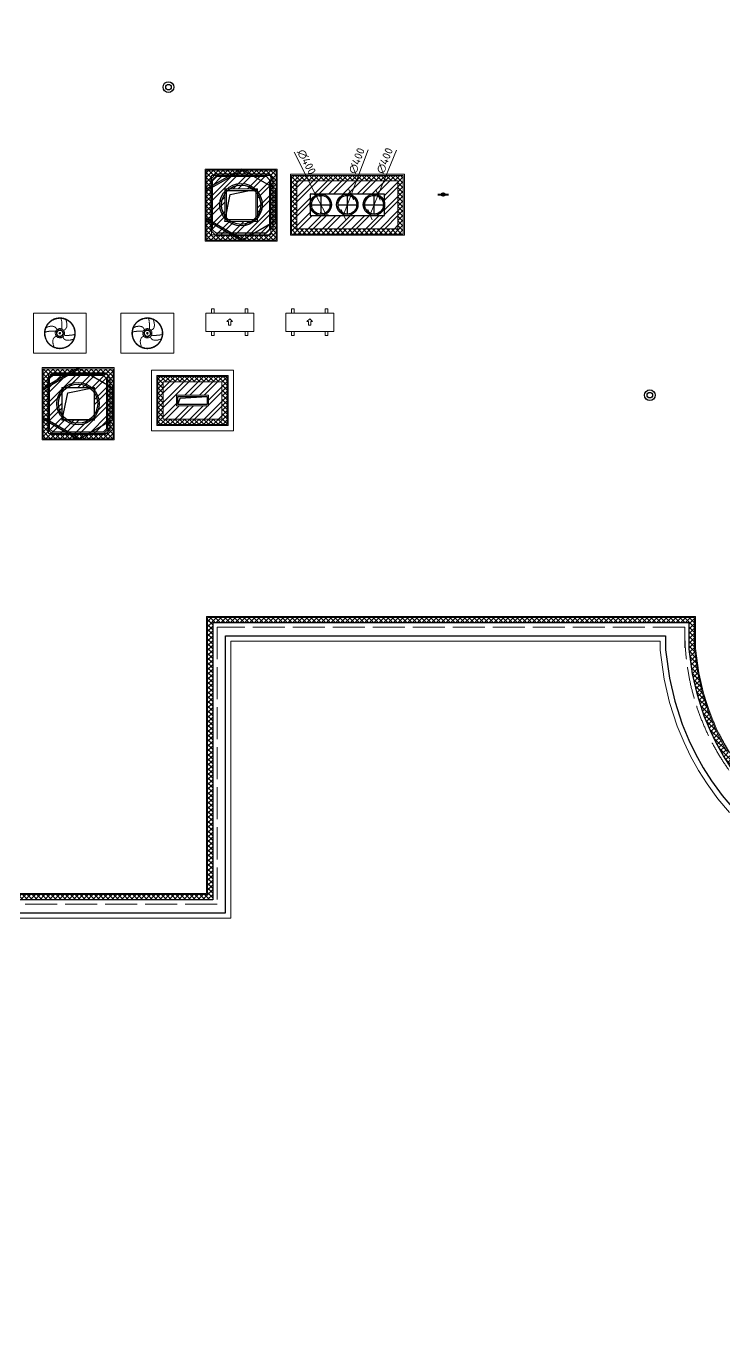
# Model space of a CAD drawing. Header units: millimetres. Extents: x -222892 to 671268, y 0 to 135099.
# Drawn here: x 620031 to 633118, y 53530 to 77915 of the extents above; entities that cross this region are included whole.
import ezdxf
from ezdxf import colors
from ezdxf.entities.mleader import LeaderData, LeaderLine
from ezdxf.math import Vec2, Vec3

# ---------------------------------------------------------------- set-up
doc = ezdxf.new("R2010")
doc.units = ezdxf.units.MM
doc.header["$PDMODE"] = 34
doc.linetypes.add('ACAD_ISO02W100', pattern=[15, 12, -3])
doc.linetypes.add('CENTER', pattern=[2, 1.25, -0.25, 0.25, -0.25])
doc.layers.get('Defpoints').update_dxf_attribs({"lineweight": 0})
for name, color, linetype in [('_TEXT', 7, 'Continuous'), ('АР_Парапет', 142, 'Continuous'), ('Аэратор', 20, 'Continuous'), ('М_0_ПД2', 181, 'Continuous'), ('М_3_транзиты 7эт', 112, 'Continuous'), ('М_дефлектор', 122, 'Continuous'), ('ПРОЕМЫ ОВ', 173, 'Continuous')]:
    doc.layers.add(name, color=color, linetype=linetype)
for name, color, linetype, lineweight in [('_ВК-К1', 14, 'Continuous', 40), ('АР_Навесной фасад', 190, 'Continuous', 5), ('АР_Перегородки кирпич', 244, 'Continuous', 5), ('АР_Перегородки_кирпич_Штрих', 244, 'Continuous', 5), ('АР_Утеплитель', 154, 'Continuous', 5), ('АР_Штрих утеплитель', 24, 'Continuous', 5), ('М_проемы ОВ', 30, 'Continuous', 5), ('М_проемы ОВ вч', 210, 'Continuous', 5), ('М_фреонопроводы', 251, 'CENTER', 5), ('М_Холод', 161, 'Continuous', 5), ('пунктир', 251, 'Continuous', 5)]:
    doc.layers.add(name, color=color, linetype=linetype, lineweight=lineweight)
doc.styles.add('ISOCPEUR', font='isocpeur.ttf', dxfattribs={"width": 0.85})
doc.styles.add('RomanS', font='isocpeur.ttf')
doc.dimstyles.new('Тимур', dxfattribs={"dimscale": 100, "dimtxt": 250, "dimasz": 1.5, "dimexe": 1, "dimexo": 0, "dimgap": 0.5, "dimtad": 1, "dimdec": 0, "dimrnd": 10, "dimzin": 12, "dimdsep": 46, "dimtxsty": 'RomanS', "dimblk1": 'OBLIQUE', "dimblk2": 'OBLIQUE', "dimsah": 1, "dimcen": 3, "dimdle": 1, "dimclrd": 256, "dimclre": 256, "dimclrt": 256, "dimadec": 0, "dimazin": 0, "dimtfac": 0.6666666666666666, "dimtdec": 0, "dimtmove": 0, "dimatfit": 3, "dimldrblk": 'OBLIQUE', "dimfxl": 1, "dimtvp": 1, "dimtolj": 1, "dimtzin": 12, "dimlwd": -1, "dimlwe": -1, "dimarcsym": 0})
pattern_1 = [(45, (0, 0), (-44.90128060534577, 44.90128060534577), []), (135, (0, 0), (-44.90128060534577, -44.90128060534576), [])]
pattern_2 = [(45, (0, 0), (-134.7038418160373, 134.7038418160373), []), (45, (89.80260000000001, 0), (-134.7038418160373, 134.7038418160373), [])]

# ---------------------------------------------------------------- blocks, each defined once
blk = doc.blocks.new('A$C1c8ff280')
at = {"layer": 'пунктир', "color": 2, "linetype": 'ACAD_ISO02W100', "ltscale": 50}
for points in [[(36320.77601628099, -64340.64828543851), (36320.77601628099, -63955.0000000094), (27550.06160797121, -63955.0000000092), (27550.06160797121, -69145.00000000992), (19430.05542900361, -69145.00000000992), (19430.30065205676, -75494.99999053983), (6330.061607971031, -75494.99999053983), (6329.686629097501, -65785.00000000998), (12680.06160766236, -65785.00000000995), (12680.06164217566, -47915.00241618491), (23295.06160797167, -47914.99996259548), (23295.06160797115, -43949.99999999034), (58095.06160797196, -43950.00000000966), (58095.06160797039, -47915.00000000391), (68595.0616079712, -47915.00000000396), (68595.0616079712, -65785.0000000099), (74945.43166319432, -65785.0000000099), (74945.43166319432, -75495.00000000978), (61845.06160797144, -75495.00000000981), (61845.06160797144, -69145.00000000981), (53965.06160797121, -69145.00000000992), (53965.06160797121, -63955.00000000981), (45230.90508594335, -63955.00000000952), (45230.90508594202, -64249.91821548378)], [(36520.77601628099, -64268.54712701042), (36520.77601628099, -63755.0000000094), (27350.06160797121, -63755.0000000092), (27350.06160797121, -68945.00000000992), (19230.04770529375, -68945.00000000992), (19230.2929283469, -75294.99999053983), (6530.053884559427, -75294.99999053983), (6529.694352807361, -65985.00000000998), (12880.06160727609, -65985.00000000995), (12880.06164178939, -48115.00237038764), (23595.06160797144, -48114.9999167982), (23595.06160797144, -44250.00000000003), (57795.06160797237, -44250.00000001912), (57795.06160797027, -48115.0000000039), (68395.0616079712, -48115.00000000396), (68395.0616079712, -65985.0000000099), (74745.43166319432, -65985.0000000099), (74745.43166319432, -75295.00000000978), (62045.06160797144, -75295.00000000981), (62045.06160797144, -68945.00000000981), (54165.06160797121, -68945.00000000992), (54165.06160797121, -63755.00000000981), (45030.90508594422, -63755.00000000952)]]:
    blk.add_lwpolyline(points, dxfattribs=at)
for centre, radius, start, end in [((40775.84055111261, -64040.23209658574), 4264.613879883993, 176.1649976168793, 3.835002383119169), ((40775.84055111217, -64046.83777388417), 4456.011017291232, 178.8190582545749, 1.180941745423649)]:
    blk.add_arc(centre, radius, start, end, dxfattribs=at)
blk = doc.blocks.new('_DotSmall')
at = {"color": 0, "linetype": 'ByBlock', "const_width": 0.5}
blk.add_lwpolyline([(-0.0625, 0, 1), (0.0625, 0, 1)], format="xyb", close=True, dxfattribs=at)
blk = doc.blocks.new('A$Cd8bddbec')
at = {"color": 251, "linetype": 'ByBlock'}
for points in [[(-174.9999951755477, 0.04109207082366099), (174.9999951755478, 0.04109207082365231)], [(-1.812643679179009, 174.9906120993133), (-1.812643679179052, -174.9906120993133)]]:
    blk.add_lwpolyline(points, dxfattribs=at)
blk.add_circle((0, 0), 175, dxfattribs=at)
at = {"layer": 'М_дефлектор'}
blk.add_circle((-1.812643679179018, 0.04109207082365174), 200, dxfattribs=at)
blk = doc.blocks.new('_OBLIQUE')
at = {"color": 0, "linetype": 'ByBlock'}
blk.add_line((-0.5, -0.5), (0.5, 0.5), dxfattribs=at)
blk = doc.blocks.new('*D5250')
at = {"layer": 'Defpoints', "color": 0, "linetype": 'ByBlock', "transparency": 16777216}
for p in [(626126.4944003015, 74752.00586042096), (625984.6871898044, 74377.98618841034)]:
    blk.add_point(p, dxfattribs=at)
at = {"layer": 'М_проемы ОВ', "transparency": 16777216}
for p in [(626445.0736844717, 75592.26580881877), (625984.6871898044, 74377.98618841034)]:
    blk.add_line(p, (626126.4944003015, 74752.00586042096), dxfattribs=at)
at = {"layer": 'М_проемы ОВ', "linetype": 'ByBlock', "transparency": 16777216, "xscale": 150, "yscale": 150, "zscale": 150}
for p, rotation in [((626126.4944003015, 74752.00586042096), 249.2360917795564), ((625984.6871898044, 74377.98618841034), 69.23609177955638)]:
    blk.add_blockref('_OBLIQUE', p, dxfattribs=dict(at, rotation=rotation))
at = {"layer": 'М_проемы ОВ', "linetype": 'ByBlock', "transparency": 16777216, "insert": (626233.3589649483, 75386.45490644188), "char_height": 150, "attachment_point": 5, "rotation": 69.23609177955643, "style": 'RomanS'}
blk.add_mtext('\\A1;∅400', dxfattribs=at)
blk = doc.blocks.new('*D5251')
at = {"layer": 'Defpoints', "color": 0, "linetype": 'ByBlock', "transparency": 16777216}
for p in [(626632.8620571843, 74750.21480559447), (626481.9448202797, 74379.77724323742)]:
    blk.add_point(p, dxfattribs=at)
at = {"layer": 'М_проемы ОВ', "transparency": 16777216}
for p in [(626974.9399023267, 75589.87027298799), (626481.9448202797, 74379.77724323742)]:
    blk.add_line(p, (626632.8620571843, 74750.21480559447), dxfattribs=at)
at = {"layer": 'М_проемы ОВ', "linetype": 'ByBlock', "transparency": 16777216, "xscale": 150, "yscale": 150, "zscale": 150}
for p, rotation in [((626632.8620571843, 74750.21480559447), 247.8338889712135), ((626481.9448202797, 74379.77724323742), 67.83388897121347)]:
    blk.add_blockref('_OBLIQUE', p, dxfattribs=dict(at, rotation=rotation))
at = {"layer": 'М_проемы ОВ', "linetype": 'ByBlock', "transparency": 16777216, "insert": (626758.2522619101, 75389.30178969441), "char_height": 150, "attachment_point": 5, "rotation": 67.83388897121347, "style": 'RomanS'}
blk.add_mtext('\\A1;∅400', dxfattribs=at)
blk = doc.blocks.new('A$C0d4e4e51')
at = {"layer": 'М_фреонопроводы'}
for centre, radius in [((0, 0), 288.8566844358662), ((0, 0), 280.0460147857403), ((0, 0), 86.98640421516119), ((0, 3.637978807091713e-12), 65.82206057451572), ((0, 3.637978807091713e-12), 63.32245125797893), ((0, 3.637978807091713e-12), 56.71282374609209), ((0, 0), 54.54809857845037), ((0, 0), 14.99765589915607), ((0, 3.637978807091713e-12), 8.998593539488997)]:
    blk.add_circle(centre, radius, dxfattribs=at)
for points in [[(38.81393808877328, 77.84672586773013), (39.43069206242217, 120.3497430797324), (39.47233744623372, 124.4594547744491), (35.66894700675039, 209.123091795238), (35.17107245826628, 213.5192511267633), (31.78933022113051, 237.1253008804342), (27.78976368147414, 255.6517357684061), (20.06445512908977, 275.2600530449563), (15.84786306304159, 279.5972382440705)], [(63.54760664294008, 59.40260184484941), (65.73832356143976, 58.00498084995343), (68.34381133969873, 57.87383059890271), (74.83213327103294, 59.95696780453363), (98.28155533538666, 72.37771393170624), (102.4814754161052, 75.86668588565226), (121.3887601780589, 101.6294875521926), (128.0909414612688, 120.3129603113375), (132.1284807362827, 151.4181425748029), (125.5335555436322, 204.1606599614897), (112.3440243985387, 253.1503100278678), (112.0503138446948, 256.6524840415077), (112.0560640089097, 256.665654856246)], [(-77.82987675641198, 38.83033988487296), (-132.6866261559189, 39.51315608773075), (-179.6618912399863, 38.15869686541919), (-250.1639833884547, 28.83113718986715), (-273.735531223414, 21.14097486649553), (-279.0702124371892, 17.69482380398767), (-279.5427027341793, 16.78236411924809)], [(-59.40322799712885, 63.54702323626043), (-57.95132772275247, 65.92323795983248), (-57.81069860747084, 68.12168681551339), (-66.13242229243042, 88.73537166748793), (-89.68721753318096, 114.5516164181754), (-113.1485436978401, 125.9900323876027), (-136.6817204181571, 131.155181952734), (-160.1875698759104, 132.1402363777997), (-183.6778367552906, 129.6615824114306), (-206.8629539503017, 124.8615624744525), (-230.6765725885052, 117.9500065310131), (-249.9349933031481, 112.4497500339094), (-250.1639833884547, 125.8719659518611), (-250.3874668942881, 125.6004135641269)], [(-65.60806570155546, -57.1158142127133), (-85.7318453581538, -64.55684122126695), (-89.76284992770525, -66.70990112627624), (-109.2171977745602, -82.74032893414551), (-113.2483344665379, -87.83830825575205), (-131.6896096614655, -142.0107320795069), (-131.9470465349732, -146.0117300520578), (-117.9075176594779, -230.8108275714912), (-113.1745423458051, -246.46223046249), (-112.6694436229882, -251.8082155990414), (-113.1850353375776, -254.7440878514062), (-113.708465914533, -255.922166247361)], [(59.11560495081358, -63.81070736391848), (57.95153387717437, -65.92304112415877), (57.81194275961025, -67.83217758488536), (64.31694757047808, -85.24637534668364), (74.71775531442836, -101.1676535591214), (78.7454179043998, -105.516544056205), (98.20900750067085, -119.6778879330232), (102.3855371720274, -121.7435801907632), (121.3159107790561, -128.3445471898413), (125.3248903668718, -129.266920987), (144.7414908983046, -131.8779404638008), (149.0356453520362, -132.069310525294), (168.2951715114759, -131.8483241215872), (172.3876948588877, -131.4734702054047), (191.8369328343542, -128.232706872237), (213.4106816254789, -123.1248564562156), (235.4127962280763, -116.4471487484661), (239.3971075395821, -115.1846321040757), (252.9740532205906, -112.5108137534517), (257.9890519533074, -108.9376861770543)], [(78.29462670424255, -37.90232113634193), (78.75280149595346, -38.45243077696796), (81.9342638203525, -38.88761753211293), (98.28155533532845, -38.88761753211293), (102.2703480111668, -39.11849815771711), (121.3069393527112, -39.44199996194584), (125.3212771530962, -39.47957649205273), (144.8442776836455, -39.47957649205273), (148.843652590178, -39.47957649205273), (168.3361992100254, -38.76028489688179), (172.3399801654741, -38.76028489688179), (191.7170467665419, -37.308851076672), (195.9839557032101, -36.95291361593627), (213.4016683715163, -35.1848435177053), (217.4017371113878, -34.82572348172835), (235.3934991882415, -31.9824380530481), (239.4466719495831, -31.27066237922918), (257.9657091209083, -26.55387223586877), (261.9935612624977, -25.53252835354942), (275.0905243118759, -20.15364528933424), (278.1652131528826, -17.69482162112763), (279.5329044557875, -16.94478456313664)]]:
    blk.add_spline(points, degree=3, dxfattribs=at)
blk = doc.blocks.new('A$C64099ede')
at = {"layer": 'М_0_ПД2', "color": 251}
for points in [[(-454.9999999971478, -1.746229827404022e-10), (-192.3056275165873, 454.9999999986612)], [(-454.9999999970314, 0), (-192.3056275165873, 454.9999999986612)], [(-437.679491921328, -10), (-174.9851194408839, 444.9999999986612)], [(-192.3056275165873, 454.9999999986612), (192.3056275208946, 454.9999999986612)], [(-192.3056275165873, 454.9999999986612), (192.3056275208946, 454.9999999986612)], [(-174.9851194408839, 444.9999999986612), (-192.3056275165873, 454.9999999986612)], [(174.9851194451912, 444.9999999986612), (192.3056275208946, 454.9999999986612)], [(437.6794919256354, -10), (174.9851194451912, 444.9999999986612)], [(455.0000000014552, -1.746229827404022e-10), (192.3056275208946, 454.9999999986612)], [(-454.9999999971478, 1.746229827404022e-10), (-192.3056275165873, -454.9999999986612)], [(-454.9999999970314, 0), (-437.679491921328, -10)], [(455.0000000014552, 1.746229827404022e-10), (192.3056275208946, -454.9999999986612)], [(455.0000000013388, 0), (437.6794919256354, -10)], [(192.305627519323, -435.0000000013388), (-192.3056275150157, -435.0000000013388)], [(192.305627519323, -455.0000000013388), (-192.3056275150157, -455.0000000013388)], [(192.305627519323, -455.0000000013388), (-192.3056275150157, -455.0000000013388)]]:
    blk.add_lwpolyline(points, dxfattribs=at)
blk.add_circle((0, 0), 270, dxfattribs=at)
at = {"layer": 'М_0_ПД2', "color": 7}
blk.add_circle((0, 0), 250, dxfattribs=at)
blk = doc.blocks.new('A$C744eaef8')
at = {"layer": 'М_0_ПД2', "color": 7}
for points in [[(390.4054068390979, -477.1152535710717), (-390.4054040010087, -477.1152535710717), (-462.7027013009647, -404.8179562711157), (-462.7027013009647, 375.9928545688745), (-390.4054040010087, 448.2901518689469), (390.4054068390979, 448.2901518689469), (462.7027041390538, 375.9928545688745), (462.7027041390538, -404.8179562711157)], [(375.4321480205981, -426.5540561266243), (-375.4321417546598, -426.5540561266243), (-426.5540509370621, -375.4321469443385), (-426.5540509370621, 375.4321428312687), (-375.4321417546598, 426.5540520134382), (375.4321480208309, 426.5540520134382), (426.5540572030004, 375.4321428311523), (426.5540572030004, -375.4321469443385)]]:
    blk.add_lwpolyline(points, close=True, dxfattribs=at)
at = {"layer": 'М_0_ПД2', "xscale": 1.175824175868132, "yscale": 1.175824175868132, "zscale": 1.175824175868132}
blk.add_blockref('A$C64099ede', (0, 0), dxfattribs=at)
blk = doc.blocks.new('*D5278')
at = {"layer": 'Defpoints', "color": 0, "linetype": 'ByBlock', "transparency": 16777216}
for p in [(625467.8155681498, 74744.60816943637), (625649.518186288, 74388.25980257927)]:
    blk.add_point(p, dxfattribs=at)
at = {"layer": 'М_проемы ОВ', "transparency": 16777216}
for p in [(625057.7067744366, 75548.8981701576), (625649.518186288, 74388.25980257927)]:
    blk.add_line(p, (625467.8155681498, 74744.60816943637), dxfattribs=at)
at = {"layer": 'М_проемы ОВ', "linetype": 'ByBlock', "transparency": 16777216, "xscale": 150, "yscale": 150, "zscale": 150}
for p, rotation in [((625467.8155681498, 74744.60816943637), 297.0171092465829), ((625649.518186288, 74388.25980257927), 117.0171092465829)]:
    blk.add_blockref('_OBLIQUE', p, dxfattribs=dict(at, rotation=rotation))
at = {"layer": 'М_проемы ОВ', "linetype": 'ByBlock', "transparency": 16777216, "insert": (625290.5792649593, 75367.37226799014), "char_height": 150, "attachment_point": 5, "rotation": 297.01710924658295, "style": 'RomanS'}
blk.add_mtext('\\A1;∅400', dxfattribs=at)

msp = doc.modelspace()

# ---------------------------------------------------------------- hatches: boundary and pattern name
at = {"layer": 'АР_Перегородки_кирпич_Штрих', "ltscale": 500}
h = msp.add_hatch(dxfattribs=at)
h.set_pattern_fill('ANSI32', color=256, scale=20)
h.set_pattern_definition(pattern_2)
h.paths.add_polyline_path([(624369.6969272196, 74251.9400413008), (623757.6368272197, 74251.9400413008), (623757.6368272197, 74864.0001413008), (624369.6969272196, 74864.0001413008)], flags=16)
h.paths.add_polyline_path([(624619.6969272196, 74001.9400413008), (623507.6368272197, 74001.9400413008), (623507.6368272197, 75114.0001413008), (624619.6969272196, 75114.0001413008)])
h = msp.add_hatch(dxfattribs=at)
h.set_pattern_fill('ANSI32', color=256, scale=20)
h.set_pattern_definition(pattern_2)
h.paths.add_polyline_path([(627005.598960232, 74115.07000338139), (625107.4116043465, 74115.03212808647), (625107.4116043465, 75015.03212818601), (627005.598960232, 75015.07000348093)])
h.paths.add_polyline_path([(626755.598960232, 74365.06501508072), (625357.4116043465, 74365.03711648668), (625357.4116043465, 74765.03711648668), (626755.598960232, 74765.06501508072)], flags=16)
h = msp.add_hatch(dxfattribs=at)
h.set_pattern_fill('ANSI32', color=256, scale=20)
h.set_pattern_definition(pattern_2)
h.paths.add_polyline_path([(621313.3727780215, 70530.31071930866), (620701.3126780216, 70530.31071930866), (620701.3126780216, 71142.37081930866), (621313.3727780215, 71142.37081930866)], flags=16)
h.paths.add_polyline_path([(621563.3727780215, 70280.31071930866), (620451.3126780216, 70280.31071930866), (620451.3126780216, 71392.37081930866), (621563.3727780215, 71392.37081930866)])
at = {"layer": 'АР_Перегородки_кирпич_Штрих', "ltscale": 100}
h = msp.add_hatch(dxfattribs=at)
h.set_pattern_fill('ANSI32', color=256, scale=20)
h.set_pattern_definition(pattern_2)
h.paths.add_polyline_path([(622854.0754779135, 70794.77256429449), (623454.3558489995, 70794.77256429449), (623454.3558489995, 70995.68245835244), (622854.0754779135, 70995.68245835244)], flags=16)
h.paths.add_polyline_path([(622604.0754779135, 70544.77256429449), (623704.3558489995, 70544.77256429449), (623704.3558489995, 71245.68245835244), (622604.0754779135, 71245.68245835244)])
at = {"layer": 'АР_Утеплитель', "ltscale": 500}
h = msp.add_hatch(dxfattribs=at)
h.set_pattern_fill('ANSI37', color=256, scale=20)
h.set_pattern_definition(pattern_1)
h.paths.add_polyline_path([(624619.6969272196, 74001.9400413008), (623507.6368272197, 74001.9400413008), (623507.6368272197, 75114.0001413008), (624619.6969272196, 75114.0001413008)], flags=16)
h.paths.add_polyline_path([(624719.6969272196, 73901.9400413008), (623407.6368272197, 73901.9400413008), (623407.6368272197, 75214.0001413008), (624719.6969272196, 75214.0001413008)])
h = msp.add_hatch(dxfattribs=at)
h.set_pattern_fill('ANSI37', color=256, scale=20)
h.set_pattern_definition(pattern_1)
h.paths.add_polyline_path([(627005.598960232, 74115.07000338139), (625107.4116043465, 74115.03212808647), (625107.4116043465, 75015.03212818601), (627005.598960232, 75015.07000348093)], flags=16)
h.paths.add_polyline_path([(627105.598960232, 74015.07199870166), (625007.4116043465, 74015.03013272639), (625007.4116043465, 75115.03013286574), (627105.598960232, 75115.07199884101)])
h = msp.add_hatch(dxfattribs=at)
h.set_pattern_fill('ANSI37', color=256, scale=20)
h.set_pattern_definition(pattern_1)
h.paths.add_polyline_path([(621563.3727780215, 70280.31071930866), (620451.3126780216, 70280.31071930866), (620451.3126780216, 71392.37081930866), (621563.3727780215, 71392.37081930866)], flags=16)
h.paths.add_polyline_path([(621663.3727780215, 70180.31071930866), (620351.3126780216, 70180.31071930866), (620351.3126780216, 71492.37081930866), (621663.3727780215, 71492.37081930866)])
h = msp.add_hatch(dxfattribs=at)
h.set_pattern_fill('ANSI37', color=256, scale=20)
h.set_pattern_definition(pattern_1)
h.paths.add_polyline_path([(622604.0754779135, 70544.77256429449), (623704.3558489995, 70544.77256429449), (623704.3558489995, 71245.68245835244), (622604.0754779135, 71245.68245835244)], flags=16)
h.paths.add_polyline_path([(622504.0754779135, 70444.77256429449), (623804.3558489995, 70444.77256429449), (623804.3558489995, 71345.68245835244), (622504.0754779135, 71345.68245835244)])
at = {"layer": 'АР_Штрих утеплитель', "ltscale": 500}
h = msp.add_hatch(dxfattribs=at)
h.set_pattern_fill('ANSI37', color=256, scale=20)
h.set_pattern_definition(pattern_1)
h.paths.add_polyline_path([(623063.6052688623, 86470.6815386254), (622249.1253591576, 86470.68153862585), (622192.2139933212, 86370.68153862588), (623063.6052688623, 86370.6815386254)])
h.paths.add_polyline_path([(622249.1253591576, 86470.68153862585), (620063.6052688621, 86470.68153862708), (620063.6052688621, 86370.68153862708), (622192.2139933212, 86370.68153862588)])
h.paths.add_polyline_path([(620063.6052688621, 86470.68153862708), (619657.4116043465, 86470.6815386273), (619657.4116043465, 86370.6815386273), (620063.6052688621, 86370.68153862708)])
h.paths.add_polyline_path([(619657.4116043465, 86470.6815386273), (619537.4174099083, 86470.68153862737), (619537.4174099083, 86350.68245835244), (619637.4174099083, 86350.68245835244), (619637.4174099083, 86370.68153862731), (619657.4116043465, 86370.6815386273)])
h.paths.add_polyline_path([(619637.4174099083, 86350.68245835244), (619537.4174099083, 86350.68245835244), (619537.4174099083, 82608.85543509021), (619637.4174099083, 82507.5684298332)], flags=17)
h.paths.add_polyline_path([(623612.4116043465, 86470.6815386251), (623063.6052688623, 86470.6815386254), (623063.6052688623, 86370.6815386254), (623612.4116043465, 86370.68153862508)])
h.paths.add_polyline_path([(626063.6052688623, 86470.68153862371), (623612.4116043465, 86470.6815386251), (623612.4116043465, 86370.68153862508), (626063.6052688623, 86370.68153862371)])
edge = h.paths.add_edge_path()
edge.add_line((653977.4174099092, 86470.68153860813), (626063.6052688622, 86470.68153862371))
edge.add_line((626063.6052688623, 86470.68153862371), (626063.6052688623, 86370.68153862371))
edge.add_line((626063.6052688623, 86370.68153862371), (653877.4174099092, 86370.68153860819))
edge.add_line((653877.4174099092, 86370.68153860819), (653877.4174099071, 82505.68153862341))
edge.add_line((653877.4174099071, 82505.68153862341), (664477.417409908, 82505.6815386234))
edge.add_line((664477.417409908, 82505.6815386234), (664477.417409908, 64635.68153861743))
edge.add_line((664477.417409908, 64635.68153861743), (670827.7874651311, 64635.68153861743))
edge.add_line((670827.7874651311, 64635.68153861743), (670827.7874651311, 55285.68153861754))
edge.add_line((670827.7874651311, 55285.68153861754), (658087.4174099083, 55285.68153861751))
edge.add_line((658087.4174099083, 55285.68153861751), (658087.4174099083, 61635.68153861751))
edge.add_line((658087.4174099083, 61635.68153861751), (650207.417409908, 61635.6815386174))
edge.add_line((650207.417409908, 61635.6815386174), (650207.417409908, 66825.68153861751))
edge.add_line((650207.417409908, 66825.68153861751), (641113.2608878809, 66825.6815386178))
edge.add_line((641113.260887881, 66825.6815386178), (641113.2608878785, 66244.51298391708))
edge.add_line((641113.2608878785, 66244.51298391708), (641093.76899035, 66068.15787741731))
edge.add_line((641093.76899035, 66068.15787741731), (641080.0534144547, 65984.21308196826))
edge.add_line((641080.0534144547, 65984.21308196826), (641077.179248659, 65968.0364578453))
edge.add_line((641077.1792486589, 65968.0364578453), (641014.5571596663, 65639.48140618212))
edge.add_line((641014.5571596664, 65639.48140618212), (640938.6159357675, 65342.6515780878))
edge.add_line((640938.6159357675, 65342.6515780878), (640790.0149149803, 64925.91470302198))
edge.add_arc((636799.0573051323, 66451.51196492428), 4272.60923197132, 319.1831394445022, 339.0799713960241, ccw=False)
edge.add_arc((632500.2766001348, 71117.22090756567), 10600.20692289042, 314.0796633179526, 315.2821871027939, ccw=False)
edge.add_arc((636869.002159182, 66599.1036444798), 4315.376565202693, 292.2307602826674, 314.14190856120695, ccw=False)
edge.add_arc((636849.0083586972, 66605.06870268454), 4328.493142819808, 269.8622215125286, 292.44587089317577, ccw=False)
edge.add_arc((636844.190995232, 66682.85779861562), 4406.273271465545, 249.96787676068982, 269.927294987216, ccw=False)
edge.add_arc((636786.6539033884, 66565.2989577799), 4276.139726722715, 225.7695174338346, 250.15260462402318, ccw=False)
edge.add_arc((636927.529763581, 66545.97437875067), 4362.061346239897, 193.651036439122, 224.2663972024431, ccw=False)
edge.add_arc((635149.4169183117, 66232.577300327), 2562.800152497137, 185.5765645076272, 196.2252608037404, ccw=False)
edge.add_line((632598.7459076447, 65983.535101127), (632580.9388629313, 66113.85875450993))
edge.add_line((632580.9388629312, 66113.85875450993), (632563.1318182178, 66244.18240789286))
edge.add_line((632563.1318182179, 66244.18240789286), (632563.1318182179, 66825.68153861792))
edge.add_line((632563.1318182179, 66825.68153861792), (623432.4174099081, 66825.68153861794))
edge.add_line((623432.417409908, 66825.68153861794), (623432.417409908, 61635.6815386174))
edge.add_line((623432.417409908, 61635.6815386174), (615312.4042860814, 61635.5137439777))
edge.add_line((615312.4042860814, 61635.5137439777), (615312.5268911282, 58460.68154335245))
edge.add_line((615312.5268911282, 58460.68154335245), (615312.6495026548, 55285.68154808749))
edge.add_line((615312.6495026548, 55285.68154808749), (602572.4104608988, 55285.62817069834))
edge.add_line((602572.4104608987, 55285.62817069834), (602572.3344077418, 64635.68153861734))
edge.add_line((602572.3344077419, 64635.68153861734), (608922.4174092517, 64635.68153861737))
edge.add_line((608922.4174092517, 64635.68153861737), (608922.4174248371, 82505.67916365997))
edge.add_line((608922.4174248371, 82505.67916365997), (619637.4174099084, 82505.6816172494))
edge.add_line((619637.4174099083, 82505.6816172494), (619537.4174099083, 82605.68159435077))
edge.add_line((619537.4174099083, 82605.68159435077), (608822.4174019383, 82605.67914076132))
edge.add_line((608822.4174019385, 82605.67914076132), (608822.4174094448, 64735.68153861737))
edge.add_line((608822.4174094447, 64735.68153861737), (602472.3341672329, 64735.68153861734))
edge.add_line((602472.334167233, 64735.68153861734), (602472.4143205433, 55185.68154808749))
edge.add_line((602472.4143205432, 55185.68154808749), (615412.6533645097, 55185.68154808749))
edge.add_line((615412.6533645098, 55185.68154808749), (615412.4081423951, 61535.65723645099))
edge.add_line((615412.4081423951, 61535.65723645099), (623532.417409908, 61535.6815386174))
edge.add_line((623532.417409908, 61535.6815386174), (623532.417409908, 66725.68153861794))
edge.add_line((623532.417409908, 66725.68153861794), (632463.1318182178, 66725.68153861792))
edge.add_line((632463.1318182179, 66725.68153861792), (632463.1318182179, 66237.38214633474))
edge.add_line((632463.1318182179, 66237.38214633474), (632481.2694900231, 66104.63874665392))
edge.add_line((632481.2694900231, 66104.63874665392), (632499.4071618284, 65971.89534697308))
edge.add_arc((635326.6379584477, 66262.91920259573), 2842.16974543989, 185.8770996547831, 196.0224841014825)
edge.add_arc((636930.3713071374, 66548.02363955732), 4465.481490777598, 193.8583776554555, 224.2985941120777)
edge.add_arc((636781.0283695234, 66555.79517357139), 4365.40556154587, 225.7406931018282, 250.0436620954086)
edge.add_arc((636843.7052063756, 66682.6060053674), 4506.020749146441, 249.8448917591521, 269.919974413896)
edge.add_arc((636840.304747042, 66644.65115889936), 4468.062444187786, 269.9629000535144, 314.0106794589654)
edge.add_line((639944.6807429825, 63431.17458655762), (640092.8478963814, 63574.25794338986))
edge.add_arc((636425.9581353201, 66672.9154138307), 4800.808123524058, 319.8009537698853, 338.2229900568325)
edge.add_line((640884.1554555029, 64891.83841010251), (641034.5875123094, 65314.31646063989))
edge.add_line((641034.5875123094, 65314.31646063989), (641126.2605818344, 65672.63701528657))
edge.add_line((641126.2605818345, 65672.63701528657), (641178.5599443379, 65966.99273073398))
edge.add_line((641178.5599443379, 65966.99273073398), (641186.9269065805, 66014.08437849226))
edge.add_line((641186.9269065806, 66014.08437849226), (641213.2608878785, 66238.67021055266))
edge.add_line((641213.2608878785, 66238.67021055266), (641213.2608878806, 66725.6815386178))
edge.add_line((641213.2608878806, 66725.6815386178), (650107.4174099081, 66725.68153861751))
edge.add_line((650107.417409908, 66725.68153861751), (650107.417409908, 61535.6815386174))
edge.add_line((650107.417409908, 61535.6815386174), (657987.4174099083, 61535.68153861751))
edge.add_line((657987.4174099083, 61535.68153861751), (657987.4174099083, 55185.68153861751))
edge.add_line((657987.4174099083, 55185.68153861751), (670927.7874651311, 55185.68153861754))
edge.add_line((670927.7874651311, 55185.68153861754), (670927.7874651311, 64735.68153861743))
edge.add_line((670927.7874651311, 64735.68153861743), (664577.417409908, 64735.68153861743))
edge.add_line((664577.417409908, 64735.68153861743), (664577.417409908, 82605.68153862336))
edge.add_line((664577.417409908, 82605.68153862336), (653977.4174099071, 82605.68153862341))
edge.add_line((653977.4174099071, 82605.68153862341), (653977.4174099092, 86470.68153860813))

# ---------------------------------------------------------------- linework, layer by layer
at = {"layer": '_ВК-К1', "ltscale": 100}
msp.add_line((627750.0037561932, 74758.14725524343), (627953.9184242925, 74758.14725524343), dxfattribs=at)
at = {"layer": '_ВК-К1', "ltscale": 500}
msp.add_circle((627851.961090243, 74758.14725524343), 25, dxfattribs=at)
msp.add_circle((627851.961090243, 74758.14725524343), 25, dxfattribs=at)
at = {"layer": '_ВК-К1', "ltscale": 100}
msp.add_circle((627851.961090243, 74758.14725524343), 25, dxfattribs=at)
at = {"layer": 'АР_Навесной фасад', "ltscale": 100}
msp.add_lwpolyline([(610244.7640694664, 82945.67946926887), (608482.4174446147, 82945.6790619137), (608482.4174101013, 65075.68153861737), (602132.0323902115, 65075.6815386174), (602132.427450343, 54845.68154808744), (615752.6664948165, 54845.68154808744), (615752.4212717635, 61195.68153861737), (623872.4174099083, 61195.68153861737), (623872.4174099083, 66385.68153861804), (631920.950891555, 66385.68153861786), (631920.950891555, 66216.62218822316), (631995.3519594243, 65672.1062881188), (632097.4640508816, 65233.47548628104), (632241.8447450723, 64792.44933675069), (632368.8354348796, 64485.87643147089), (632492.7619443566, 64230.06520849466), (632642.2328336996, 63961.3429682297), (632802.4247861041, 63708.96426601172), (633002.7148620377, 63432.17631828709), (633223.1718112926, 63172.32337289176)], dxfattribs=at)
at = {"layer": 'АР_Парапет', "ltscale": 500}
msp.add_line((615652.4174099085, 61295.68153861734), (623772.4116043465, 61295.68245835234), dxfattribs=at)
for points in [[(633249.5335705976, 64012.21951261699), (633106.5348911525, 64237.51061242277), (632972.0875060363, 64479.22324747207), (632861.6903573815, 64707.10693216302), (632748.6284164593, 64980.05393132982), (632618.0311183543, 65378.97723506598), (632526.9814799358, 65770.088369278), (632463.1318182179, 66237.38214633474), (632463.1318182179, 66725.68153861792), (623532.417409908, 66725.68153861813), (623532.417409908, 61535.6815386174), (615412.4081414565, 61535.6815386174), (615412.6533645098, 55185.68154808749), (602472.4143205432, 55185.68154808749), (602472.0455205182, 64735.68153861734), (608822.4174094447, 64735.68153861737), (608822.4174439581, 82605.67914076133), (619537.4174099083, 82605.68159435077), (619537.4174099083, 86470.68153862737), (653977.4174099092, 86470.68153860813)], [(623772.4174099083, 61295.68153861734), (623772.4174099083, 66485.68153861804), (632020.950891555, 66485.68153861786), (632020.950891555, 66223.42244978128), (632093.8018706301, 65690.25111796333), (632193.8653596728, 65260.42025457449), (632335.693573107, 64827.1909283393), (632460.1048649726, 64526.84504271), (632581.5259372604, 64276.20558608281), (632728.2146961908, 64012.48512456166), (632885.2227091584, 63765.12264501279), (633081.4662358656, 63493.92676694265), (633296.2118241612, 63240.80581150057)]]:
    msp.add_lwpolyline(points, dxfattribs=at)
at = {"layer": 'АР_Перегородки кирпич', "linetype": 'Continuous', "ltscale": 100}
for points in [[(624619.6969272196, 74001.9400413008), (623507.6368272197, 74001.9400413008), (623507.6368272197, 75114.0001413008), (624619.6969272196, 75114.0001413008)], [(624369.6969272196, 74251.9400413008), (623757.6368272197, 74251.9400413008), (623757.6368272197, 74864.0001413008), (624369.6969272196, 74864.0001413008)], [(627005.598960232, 74115.07000338139), (625107.4116043465, 74115.03212808647), (625107.4116043465, 75015.03212818601), (627005.598960232, 75015.07000348093)], [(626755.598960232, 74365.06501508072), (625357.4116043465, 74365.03711648668), (625357.4116043465, 74765.03711648668), (626755.598960232, 74765.06501508072)], [(621563.3727780215, 70280.31071930866), (620451.3126780216, 70280.31071930866), (620451.3126780216, 71392.37081930866), (621563.3727780215, 71392.37081930866)], [(622604.0754779135, 70544.77256429449), (623704.3558489995, 70544.77256429449), (623704.3558489995, 71245.68245835244), (622604.0754779135, 71245.68245835244)], [(621313.3727780215, 70530.31071930866), (620701.3126780216, 70530.31071930866), (620701.3126780216, 71142.37081930866), (621313.3727780215, 71142.37081930866)], [(622854.0754779135, 70794.77256429449), (623454.3558489995, 70794.77256429449), (623454.3558489995, 70995.68245835244), (622854.0754779135, 70995.68245835244)]]:
    msp.add_lwpolyline(points, close=True, dxfattribs=at)
at = {"layer": 'АР_Утеплитель', "ltscale": 500}
for points in [[(624739.6969272196, 73881.9400413008), (623387.6368272197, 73881.9400413008), (623387.6368272197, 75234.0001413008), (624739.6969272196, 75234.0001413008)], [(624719.6969272196, 73901.9400413008), (623407.6368272197, 73901.9400413008), (623407.6368272197, 75214.0001413008), (624719.6969272196, 75214.0001413008)], [(627125.598960232, 73995.07239776572), (624987.4116043465, 73995.02973365437), (624987.4116043465, 75135.02973380168), (627125.598960232, 75135.07239791303)], [(627105.598960232, 74015.07199870166), (625007.4116043465, 74015.03013272639), (625007.4116043465, 75115.03013286574), (627105.598960232, 75115.07199884101)], [(621683.3727780215, 70160.31071930866), (620331.3126780216, 70160.31071930866), (620331.3126780216, 71512.37081930866), (621683.3727780215, 71512.37081930866)], [(621663.3727780215, 70180.31071930866), (620351.3126780216, 70180.31071930866), (620351.3126780216, 71492.37081930866), (621663.3727780215, 71492.37081930866)], [(622384.0754779135, 70324.77256429449), (623924.3558489995, 70324.77256429449), (623924.3558489995, 71465.68245835244), (622384.0754779135, 71465.68245835244)], [(622484.0754779135, 70424.77256429449), (623824.3558489995, 70424.77256429449), (623824.3558489995, 71365.68245835244), (622484.0754779135, 71365.68245835244)], [(622504.0754779135, 70444.77256429449), (623804.3558489995, 70444.77256429449), (623804.3558489995, 71345.68245835244), (622504.0754779135, 71345.68245835244)]]:
    msp.add_lwpolyline(points, close=True, dxfattribs=at)
at = {"layer": 'АР_Штрих утеплитель', "ltscale": 500}
for points in [[(633192.5167536438, 64288.65276875485), (633060.8514989403, 64525.36362505982), (632952.959787474, 64748.07554340312), (632842.4772444943, 65014.79552291797), (632714.4324271458, 65405.92200335941), (632625.4313911416, 65788.23319912258), (632563.1318182179, 66244.18240789286), (632563.1318182179, 66825.68153861792), (623432.417409908, 66825.68153861813), (623432.417409908, 61635.6815386174), (615312.4042796015, 61635.6815386174), (615312.6495026548, 55285.68154808749), (602572.4104588374, 55285.68154808749), (602572.0493823732, 64635.68153861734), (608922.4174092517, 64635.68153861737), (608922.4174437649, 82505.67916365997), (619637.4174099083, 82505.6816172494), (619637.4174099083, 86370.68153862731), (653877.4174099092, 86370.68153860819)], [(633209.7131261423, 64298.881200021), (633078.6042975208, 64534.59170057783), (632971.2136734927, 64756.26926565082), (632861.2470101011, 65021.74384123574), (632733.712688904, 65411.3109570181), (632645.1213733826, 65791.86216509149), (632583.1318182179, 66245.54246020441), (632583.1318182179, 66845.68153861792), (623412.417409908, 66845.68153861813), (623412.417409908, 61655.6815386174), (615292.4035072306, 61655.6815386174), (615292.6487302838, 55305.68154808749), (602592.4096864962, 55305.68154808749), (602592.0501547442, 64615.68153861734), (608942.417409213, 64615.68153861737), (608942.4174437262, 82485.67916823969), (619657.4174099083, 82485.68162182912), (619657.4174099083, 86350.6815386273), (653857.4174099092, 86350.6815386082)]]:
    msp.add_lwpolyline(points, dxfattribs=at)
at = {"layer": 'Аэратор'}
for centre, radius in [((622702.4060649013, 76769.05821706208), 101.5999999999767), ((622702.4060649013, 76769.05821706208), 51.59999999997672), ((631727.2385498586, 70995.68245835243), 101.5999999999767), ((631727.2385498586, 70995.68245835243), 51.59999999997672)]:
    msp.add_circle(centre, radius, dxfattribs=at)
at = {"layer": 'М_проемы ОВ', "linetype": 'ByBlock'}
for centre in [(626055.5907950534, 74564.99602441592), (626557.4034387325, 74564.99602441592)]:
    msp.add_circle(centre, 200, dxfattribs=at)
at = {"layer": 'М_проемы ОВ вч', "linetype": 'ByBlock'}
msp.add_circle((625558.6668772197, 74566.43398600804), 200, dxfattribs=at)
at = {"layer": 'М_Холод', "ltscale": 2, "elevation": -0.0331873965478735}
for points in [[(621161.3298571052, 72531.03283431836), (620171.3298571052, 72531.03283431836), (620171.3298571052, 71781.03283431836), (621161.3298571052, 71781.03283431836)], [(622801.3298571052, 72531.03283431836), (621811.3298571052, 72531.03283431836), (621811.3298571052, 71781.03283431836), (622801.3298571052, 71781.03283431836)]]:
    msp.add_lwpolyline(points, close=True, dxfattribs=at)
at = {"layer": 'М_Холод'}
for points in [[(624301.3298571052, 72531.03283431834), (623401.3298571052, 72531.03283431834), (623401.3298571052, 72191.03283431834), (624301.3298571052, 72191.03283431834)], [(625801.3298571052, 72531.0328343183), (624901.3298571052, 72531.0328343183), (624901.3298571052, 72191.0328343183), (625801.3298571052, 72191.0328343183)]]:
    msp.add_lwpolyline(points, close=True, dxfattribs=at)
for points in [[(623511.3298571052, 72531.03283431834), (623511.3298571052, 72611.03283435489), (623561.3298571052, 72611.03283435489), (623561.3298571052, 72531.03283431834)], [(623851.3298570567, 72429.3892768201), (623799.0759099112, 72377.13532967468), (623830.5756988821, 72377.13532967468), (623830.5756988821, 72307.23250840789), (623851.3298570567, 72307.23250840777)], [(623851.3298570565, 72429.3892768201), (623903.583804202, 72377.13532967468), (623872.0840152313, 72377.13532967468), (623872.0840152313, 72307.23250840789), (623851.3298570567, 72307.23250840777)], [(624191.3298571049, 72531.03283431834), (624191.3298571049, 72611.03283435489), (624141.3298571049, 72611.03283435489), (624141.3298571049, 72531.03283431834)], [(625011.3298571052, 72531.0328343183), (625011.3298571052, 72611.03283435486), (625061.3298571052, 72611.03283435486), (625061.3298571052, 72531.0328343183)], [(625351.3298571536, 72429.3892768201), (625299.0759100083, 72377.13532967468), (625330.575698979, 72377.13532967468), (625330.575698979, 72307.23250840789), (625351.3298571536, 72307.23250840777)], [(625351.3298571536, 72429.3892768201), (625403.5838042989, 72377.13532967468), (625372.0840153282, 72377.13532967468), (625372.0840153282, 72307.23250840789), (625351.3298571536, 72307.23250840777)], [(625691.3298571049, 72531.0328343183), (625691.3298571049, 72611.03283435486), (625641.3298571049, 72611.03283435486), (625641.3298571049, 72531.0328343183)], [(623561.3298571052, 72191.03283431834), (623561.3298571052, 72111.03283435489), (623511.3298571052, 72111.03283435489), (623511.3298571052, 72191.03283431834)], [(624141.3298571049, 72191.03283431834), (624141.3298571049, 72111.03283435489), (624191.3298571049, 72111.03283435489), (624191.3298571049, 72191.03283431834)], [(625061.3298571052, 72191.0328343183), (625061.3298571052, 72111.03283435486), (625011.3298571052, 72111.03283435486), (625011.3298571052, 72191.0328343183)], [(625641.3298571049, 72191.0328343183), (625641.3298571049, 72111.03283435486), (625691.3298571049, 72111.03283435486), (625691.3298571049, 72191.0328343183)]]:
    msp.add_lwpolyline(points, dxfattribs=at)
at = {"layer": 'ПРОЕМЫ ОВ', "ltscale": 500}
for points in [[(623757.6368272197, 74251.9400413008), (623861.5534151739, 74758.64716384553), (624369.6969272196, 74864.0001413008)], [(620706.3126780216, 70535.31071930866), (620815.9854941613, 71042.34153119235), (621308.3727780215, 71137.37081930866)], [(622879.0754779137, 70820.86652714452), (622919.3765471994, 70936.70820127723), (623428.8558489992, 70971.29346578532)]]:
    msp.add_lwpolyline(points, dxfattribs=at)
for points in [[(624338.6668772197, 74282.9700913008), (623788.6668772197, 74282.9700913008), (623788.6668772197, 74832.9700913008), (624338.6668772197, 74832.9700913008)], [(625357.4116043465, 74365.03711648668), (626755.598960232, 74365.03711648668), (626755.598960232, 74765.06501508072), (625357.4116043465, 74765.06501508072)], [(621308.3727780215, 70535.31071930866), (620706.3126780216, 70535.31071930866), (620706.3126780216, 71137.37081930866), (621308.3727780215, 71137.37081930866)], [(623428.8558489992, 70820.86652714502), (622879.0754779137, 70820.86652714452), (622879.0754779137, 70971.2934657848), (623428.8558489992, 70971.29346578532)]]:
    msp.add_lwpolyline(points, close=True, dxfattribs=at)

# ---------------------------------------------------------------- block references
at = {"layer": 'АР_Штрих утеплитель', "ltscale": 500}
msp.add_blockref('A$C1c8ff280', (596063.6052350441, 130600.6848287401), dxfattribs=at)
at = {"layer": 'М_3_транзиты 7эт', "linetype": 'ByBlock', "xscale": 1.25159157, "yscale": 1.25159157, "zscale": 1.25159157, "rotation": 90}
for p in [(624063.5980008948, 74565.07791809969), (621007.3427280216, 70836.34076930866)]:
    msp.add_blockref('A$C744eaef8', p, dxfattribs=at)
at = {"layer": 'М_дефлектор'}
for p in [(625558.6668772197, 74565.03707068945), (626057.4116043465, 74565.03711648672), (626557.4116043465, 74565.03711648672)]:
    msp.add_blockref('A$Cd8bddbec', p, dxfattribs=at)
at = {"layer": 'М_Холод', "ltscale": 2}
for p in [(620666.3298571052, 72156.03283431836, -0.0331873965478735), (622306.3298571052, 72156.03283431836, -0.0331873965478735)]:
    msp.add_blockref('A$C0d4e4e51', p, dxfattribs=at)

# ---------------------------------------------------------------- dimensions: what is measured, and where the dimension line sits
at = {"layer": 'М_проемы ОВ', "linetype": 'ByBlock'}
for p1, p2, picture, middle in [((625649.518186288, 74388.25980257927), (625467.8155681498, 74744.60816943637), '*D5278', (625179.2204003165, 75310.59019982198)), ((625984.6871898044, 74377.98618841034), (626126.4944003015, 74752.00586042096), '*D5250', (626350.2401124517, 75342.14015316154)), ((626481.9448202797, 74379.77724323742), (626632.8620571843, 74750.21480559447), '*D5251', (626874.0140001466, 75342.14015316172))]:
    dim = msp.add_diameter_dim_2p(p1=p1, p2=p2, dimstyle='Тимур', override={"dimtxt": 1.5}, dxfattribs=at)
    dim.commit()
    dim.dimension.update_dxf_attribs({"geometry": picture, "text_midpoint": middle, "dimtype": 163})

# ---------------------------------------------------------------- leaders
at = {"layer": '_TEXT'}
ml = msp.add_multileader_mtext('Standard', dxfattribs=at)
ml.set_content('+19,400', color=256, style='ISOCPEUR')
ml.set_leader_properties(color=256, linetype='Continuous', lineweight=-1)
ml.set_arrow_properties(name='DOTSMALL')
ml.build(insert=Vec2(0, 0))
ml.multileader.update_dxf_attribs({"has_dogleg": 0, "has_text_frame": 1, "text_left_attachment_type": 4, "text_right_attachment_type": 4, "dogleg_length": 0, "arrow_head_size": 180})
ctx = ml.context
ctx.base_point, ctx.char_height, ctx.arrow_head_size, ctx.landing_gap_size, ctx.plane_origin = Vec3(657324.6994357279, 76516.67349986568), 250, 180, 50, Vec3(657243.3059858787, 74805.98152603739)
ctx.left_attachment, ctx.right_attachment, ctx.text_align_type = 4, 4, 1
notes = []
notes.append((ctx, [(0, (0, 0, 0), (0, 0), (1, 0), 1, [])]))
ctx.mtext.insert, ctx.mtext.width, ctx.mtext.defined_height, ctx.mtext.alignment, ctx.mtext.line_spacing_style, ctx.mtext.flow_direction = Vec3(657826.2619357279, 76850.006833199), 696.0352958708361, 776.4611150313478, 2, 2, 5
for ctx, leaders in notes:
    for number, flags, end, landing, length, lines in leaders:
        leader = LeaderData()
        leader.index, (leader.has_last_leader_line, leader.has_dogleg_vector, leader.attachment_direction) = number, flags
        leader.last_leader_point, leader.dogleg_vector, leader.dogleg_length = Vec3(end), Vec3(landing), length
        for number, points, colour, breaks in lines:
            line = LeaderLine()
            line.index, line.vertices, line.color, line.breaks = number, Vec3.list(points), colors.encode_raw_color(colour), breaks
            leader.lines.append(line)
        ctx.leaders.append(leader)

doc.saveas('drawing.dxf')
